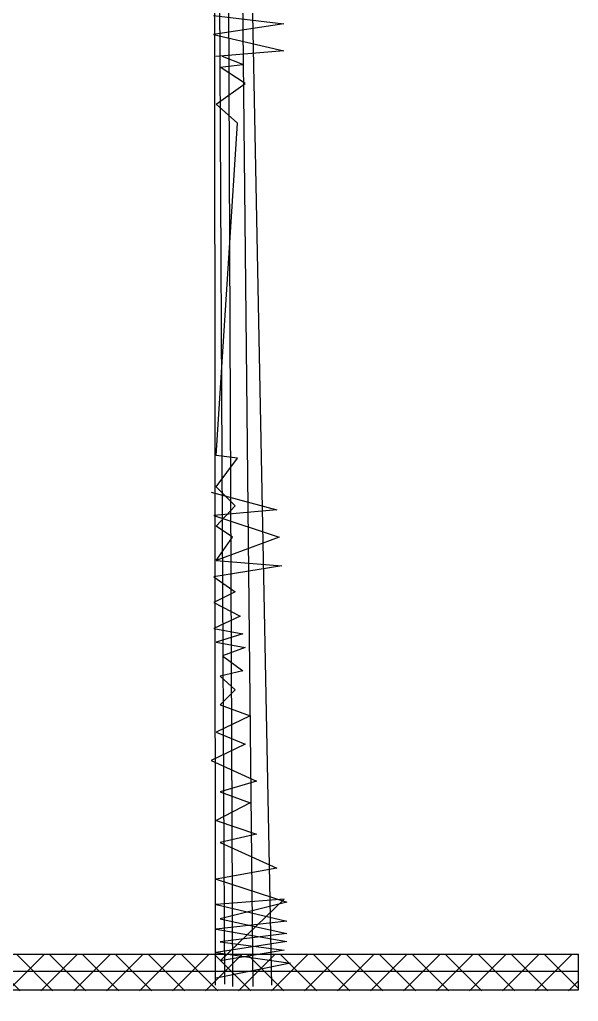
# Model space of a CAD drawing. Header units: millimetres. Extents: x 563079 to 571925, y 2063830 to 2067381.
# Drawn here: x 568831.538 to 568834.095, y 2063873.974 to 2063878.465 of the extents above; entities that cross this region are included whole.
import ezdxf

# ---------------------------------------------------------------- set-up
doc = ezdxf.new("R2010")
doc.units = ezdxf.units.MM
doc.header["$MEASUREMENT"] = 0
doc.layers.add('1-CAY XANH', color=7, linetype='Continuous')
doc.layers.add('MATCATDUONG', color=8, linetype='Continuous')

# ---------------------------------------------------------------- blocks, each defined once
blk = doc.blocks.new('ca')
at = {"layer": '1-CAY XANH', "color": 17}
for p, q in [((0.641, 64.954), (-0.644, 0.027)), ((0.305, 0.047), (0.641, 64.954)), ((0.405, 63.355), (-0.261, 0)), ((0.405, 62.413), (0.148, 0)), ((0.531, 38.493), (0.505, 0.027)), ((0.539, 19.737), (-0.895, 19.571)), ((-0.895, 19.571), (0.539, 19.35)), ((0.539, 19.35), (-0.895, 19.017)), ((-0.895, 19.017), (0.488, 18.906)), ((-0.057, 18.741), (0.353, 18.907)), ((-0.108, 18.353), (0.404, 18.686)), ((0.404, 18.686), (-0.057, 18.741)), ((0.481, 17.938), (-0.108, 18.353)), ((0.046, 17.55), (0.481, 17.938)), ((0.481, 10.793), (0.046, 17.55)), ((0.046, 10.738), (0.481, 10.793)), ((0.481, 10.156), (0.046, 10.738)), ((0.584, 10.046), (-0.748, 9.686)), ((0.097, 9.769), (0.481, 10.156)), ((-0.748, 9.686), (0.532, 9.575)), ((0.481, 9.353), (0.097, 9.769)), ((0.532, 9.575), (-0.799, 9.132)), ((0.148, 9.132), (0.481, 9.353)), ((-0.799, 9.132), (0.481, 8.661)), ((0.481, 8.661), (0.148, 9.132)), ((0.481, 8.661), (-0.851, 8.55)), ((-0.851, 8.55), (0.532, 8.328)), ((0.532, 8.328), (0.097, 8.024)), ((0.097, 8.024), (0.532, 7.802)), ((0.532, 7.802), (-0.005, 7.525)), ((-0.005, 7.525), (0.532, 7.276)), ((0.532, 7.276), (-0.057, 7.165)), ((0.481, 6.999), (-0.108, 6.888)), ((-0.057, 7.165), (0.481, 6.999)), ((-0.108, 6.888), (0.353, 6.722)), ((0.353, 6.722), (-0.057, 6.417)), ((-0.057, 6.417), (0.404, 6.307)), ((0.404, 6.307), (0.097, 6.03)), ((0.097, 6.03), (0.404, 5.725)), ((0.404, 5.725), (-0.21, 5.503)), ((-0.21, 5.503), (0.481, 5.171)), ((0.481, 5.171), (-0.108, 4.922)), ((-0.108, 4.922), (0.584, 4.589)), ((0.584, 4.589), (-0.338, 4.174)), ((-0.338, 4.174), (0.404, 3.952)), ((0.404, 3.952), (-0.21, 3.731)), ((-0.21, 3.731), (0.481, 3.371)), ((0.481, 3.371), (-0.338, 3.094)), ((-0.338, 3.094), (0.404, 2.928)), ((0.404, 2.928), (-0.748, 2.401)), ((-0.748, 2.401), (0.481, 2.18)), ((0.481, 2.18), (-0.953, 1.709)), ((-0.953, 1.709), (0.404, 1.376)), ((0.481, 1.662), (-0.953, 1.329)), ((-0.902, 1.773), (0.481, 1.662)), ((0.404, 0.518), (-0.902, 1.773)), ((0.404, 1.376), (-0.953, 1.072)), ((-0.953, 1.329), (0.481, 1.163)), ((0.481, 1.163), (-0.953, 0.914)), ((-0.953, 1.072), (0.404, 0.906)), ((-0.953, 0.914), (0.481, 0.692)), ((0.404, 0.906), (-0.902, 0.739)), ((0.481, 0.692), (-1.03, 0.471)), ((-0.902, 0.739), (0.404, 0.518)), ((-1.03, 0.471), (0.481, 0.166))]:
    blk.add_line(p, q, dxfattribs=at)

msp = doc.modelspace()

# ---------------------------------------------------------------- hatches: boundary and pattern name
at = {"layer": 'MATCATDUONG', "linetype": 'Continuous', "extrusion": (3.31378e-12, 1.1371e-08, 1)}
h = msp.add_hatch(dxfattribs=at)
h.set_pattern_fill('ANSI37', color=256, scale=0.85379, style=0)
h.set_pattern_definition([(44.999999999, (366957.08808, 1242808.26412), (-0.07546507131, 0.075465071313), []), (134.999999999, (366957.08808, 1242808.26412), (-0.075465071313, -0.07546507131), [])])
h.paths.add_polyline_path([(568834.09456, 2063874.19044), (568831.21456, 2063874.19044), (568831.21456, 2063874.0227), (568834.09456, 2063874.0227)])
h = msp.add_hatch(dxfattribs=at)
h.set_pattern_fill('ANSI31', color=256, scale=0.683032, angle=135, style=0)
h.set_pattern_definition([(359.999999999, (770632.07164, 1242808.26411), (-1.5e-12, -0.085378981867), [])])
h.paths.add_polyline_path([(568831.21456, 2063874.19044), (568831.21456, 2063873.97444), (568834.09456, 2063873.97444), (568834.09456, 2063874.19044)])

# ---------------------------------------------------------------- linework, layer by layer
for p in [(568831.21456, 2063874.19044, 0), (568834.09456, 2063874.02662)]:
    msp.add_line(p, (568834.09456, 2063874.19044, 0), dxfattribs=at)

# ---------------------------------------------------------------- block references
at = {"layer": 'MATCATDUONG', "linetype": 'Continuous', "extrusion": (3.31378e-12, 1.1371e-08, 1), "xscale": -0.2249999999767169, "yscale": 0.2250000000931324, "zscale": 0.2250000000000003}
msp.add_blockref('ca', (568832.54619, 2063874.04297, 0.02347), dxfattribs=at)

doc.saveas('drawing.dxf')
